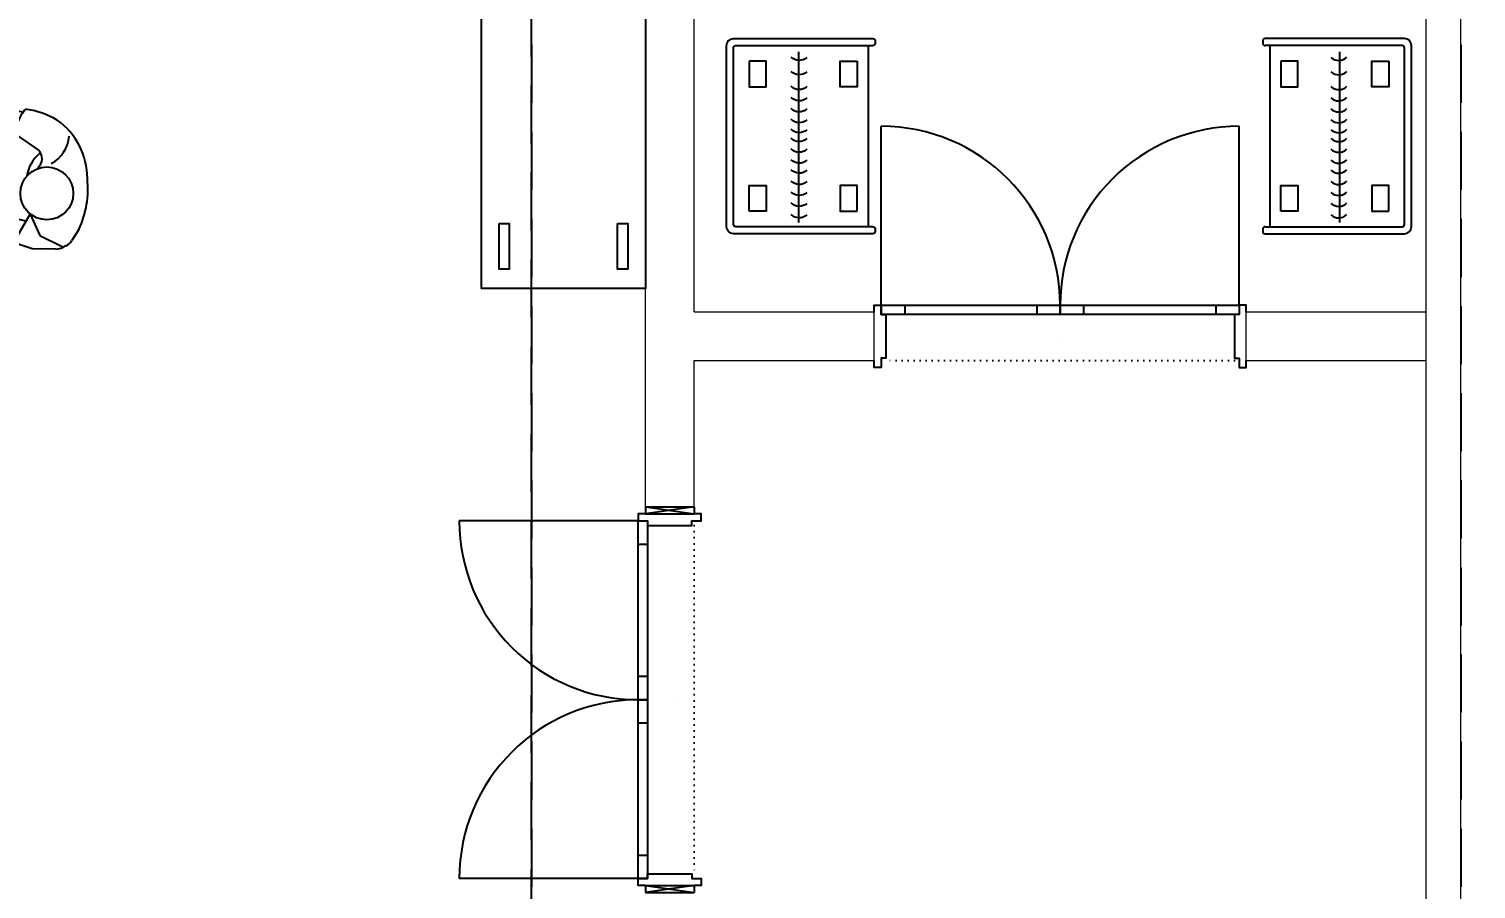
# Model space of a CAD drawing. Extents: x -5598 to 26293, y -3808 to 13850.
# Drawn here: x -826 to -204, y 10922 to 11292 of the extents above; entities that cross this region are included whole.
import ezdxf

# ---------------------------------------------------------------- set-up
doc = ezdxf.new("R2010")
doc.units = 0
doc.header["$LTSCALE"] = 100
doc.header["$MEASUREMENT"] = 0
doc.linetypes.add('( Hidden )', pattern=[0.375, 0.25, -0.125])
doc.linetypes.add('DOT', pattern=[0.25, 0, -0.25])
for name, color, linetype in [('IZ', 7, 'Continuous'), ('KA-PEN-8 @ 1', 5, 'Continuous'), ('KOLON', 7, 'Continuous'), ('KOR KASA', 1, 'Continuous'), ('OLCU DIS', 7, 'Continuous'), ('TEFRIS', 7, 'Continuous')]:
    doc.layers.add(name, color=color, linetype=linetype)
doc.layers.add('Y-DUVAR ALCIPAN', color=94, linetype='Continuous', lineweight=20)
doc.layers.add('Y-DUVAR GAZBETON', color=161, linetype='Continuous', lineweight=20)
doc.styles.add('OLC-50', font='romans.shx', dxfattribs={"width": 0.5, "height": 0.15})
doc.styles.add('olcu', font='romans.shx', dxfattribs={"width": 0.5})
doc.dimstyles.new('1-200', dxfattribs={"dimtxt": 40, "dimasz": 2, "dimexe": 0, "dimexo": 0, "dimgap": 10, "dimtad": 1, "dimdec": 4, "dimrnd": 0.1, "dimzin": 9, "dimdsep": 46, "dimtxsty": 'olcu', "dimblk1": 'SOL', "dimblk2": 'SAG', "dimsah": 1, "dimcen": 0, "dimse1": 1, "dimse2": 1, "dimclre": 13, "dimadec": 0, "dimazin": 0, "dimtfac": 1, "dimtdec": 4, "dimtix": 1, "dimtmove": 2, "dimatfit": 2, "dimldrblk": 'SOL', "dimfxl": 0, "dimtolj": 1, "dimarcsym": 0})

# ---------------------------------------------------------------- blocks, each defined once
blk = doc.blocks.new('INSAN-PL')
at = {"color": 0}
for p, q in [((38.6, 520.3), (68.6, 567.6)), ((94.4, 591), (107.4, 597.5)), ((206.3, 546.4), (110.5, 593.5)), ((137.4, 604.4), (239.7, 603)), ((239.7, 603), (304.6, 581.9)), ((311.8, 562.9), (247.8, 453.8)), ((247.8, 453.8), (206.3, 546.4)), ((309.2, 558.6), (421.3, 507.1)), ((265.5, 483.9), (385.1, 457.7)), ((515.1, 329.5), (454, 473.4)), ((483.1, 314.8), (429.5, 423.1)), ((493.4, 288.6), (483.1, 314.8)), ((513.6, 301.4), (499.7, 312.7)), ((515.1, 329.5), (524.5, 310)), ((2.4, 297), (2.4, 297)), ((496.5, 311), (498.6, 292.5)), ((498.4, 291.5), (497, 288.5)), ((521, 278.3), (514.2, 300.5)), ((524.7, 270.6), (521, 278.3)), ((524.9, 308.8), (530, 271.9)), ((528.2, 269.7), (526.6, 269.5)), ((305.2, 114.4), (211.9, 178.8)), ((387.2, 54.6), (311.2, 84)), ((520.3, 68.5), (422, 51.2)), ((539.6, 93.1), (523.2, 70.2)), ((537.2, 70.6), (543.7, 88)), ((556.1, 75.8), (539.8, 68.2)), ((543.7, 89.1), (543.1, 92.4)), ((550.7, 48.2), (564.6, 64.8)), ((568.8, 96.4), (556.9, 76.5)), ((565.2, 65.9), (579.2, 100.4)), ((574.3, 102.9), (568.8, 96.4)), ((578, 103), (576.4, 103.5)), ((279.1, 15.3), (366.2, 0.9)), ((394.9, 2.5), (548.8, 47))]:
    blk.add_line(p, q, dxfattribs=at)
blk.add_circle((176.8, 365), 113.8, dxfattribs=at)
for centre, radius, start, end in [((123.5, 532.9), 65, 116.57371, 147.6796), ((136.5, 539.4), 65, 89.22549, 116.57371), ((300.6, 569.5), 13, 329.63032, 71.98948), ((414.9, 345.4), 414.9, 155.07182, 186.14603), ((394.2, 448), 65, 22.98301, 65.30698), ((371.2, 394.2), 65, 26.35847, 77.63119), ((498.5, 311.2), 1.95, 50.96096, 186.45673), ((312.2, 301.4), 309.8, 180.06991, 234.43481), ((248.4, 214.9), 51.3, 129.86325, 224.75345), ((104.1, 316), 161, 310.15356, 351.05925), ((495.2, 289.3), 1.95, 201.44007, 334.1201), ((496.7, 292.3), 1.95, 334.1201, 6.45673), ((512.4, 299.9), 1.95, 16.86546, 50.96096), ((521, 308.3), 3.9, 7.89479, 25.95236), ((526.4, 271.5), 1.95, 205.95236, 274.14348), ((528.1, 271.6), 1.95, 274.14348, 7.89479), ((225.6, 108.4), 144.8, 117.48233, 176.21836), ((79.7, 150.5), 240.9, 323.90787, 347.64083), ((302.3, 101.7), 13, 347.64083, 77.04289), ((520, 72.4), 3.9, 273.88751, 324.51229), ((539, 70), 1.95, 159.49563, 294.9914), ((541.2, 92), 1.95, 11.83226, 144.51229), ((541.8, 88.7), 1.95, 339.49563, 11.83226), ((555.2, 77.5), 1.95, 294.9914, 329.0869), ((561.6, 67.3), 3.9, 320, 338.05757), ((575.8, 101.7), 1.95, 71.80888, 140), ((577.4, 101.2), 1.95, 338.05757, 71.80888), ((316.2, 363.4), 364.1, 239.60055, 261.41717), ((263.8, 16.2), 13, 261.41717, 323.90787), ((376.8, 65), 65, 260.5912, 286.1066), ((410.7, 115.2), 65, 248.84102, 280.00885), ((547.7, 50.7), 3.9, 286.1066, 320)]:
    blk.add_arc(centre, radius, start, end, dxfattribs=at)
blk = doc.blocks.new('CAMASIRHANE-SILINDIR-UTU')
at = {"color": 0, "xscale": 0.1, "yscale": 0.1, "zscale": 0.1, "rotation": 180}
blk.add_blockref('INSAN-PL', (47.65, -260.7), dxfattribs=at)
blk = doc.blocks.new('CAMASIRHANE-KIRLI KONTEYNER')
at = {"color": 0}
for p, q in [((-3, 41), (-3, 40)), ((58, 42), (-2, 42)), ((57, 39), (-2, 39)), ((0, 39), (0, -39)), ((58, -38), (58, 38)), ((61, -39), (61, 39)), ((-3, -40), (-3, -41)), ((-2, -39), (57, -39)), ((-2, -42), (58, -42))]:
    blk.add_line(p, q, dxfattribs=at)
for points in [[(4.74, 32.26), (4.74, 21.21), (12.11, 21.21), (12.11, 32.26)], [(51.26, 32.26), (51.26, 21.21), (43.89, 21.21), (43.89, 32.26)], [(4.74, -32.26), (4.74, -21.21), (12.11, -21.21), (12.11, -32.26)], [(51.26, -32.26), (51.26, -21.21), (43.89, -21.21), (43.89, -32.26)]]:
    blk.add_lwpolyline(points, close=True, dxfattribs=at)
at = {"color": 0, "flags": 128}
blk.add_lwpolyline([(29.97, 36.36), (29.97, -37.19)], dxfattribs=at)
at = {"color": 0}
for centre, radius, start, end in [((-2, 41), 1, 90, 180), ((-2, 40), 1, 180, 270), ((57, 38), 1, 0, 90), ((58, 39), 3, 0, 90), ((29.69, 37.54), 4.96, 227.69805, 315.14892), ((29.69, 31.36), 4.96, 227.69805, 315.14892), ((29.69, 24.97), 4.96, 227.69805, 315.14892), ((29.69, 20.15), 4.96, 227.69805, 315.14892), ((29.69, 15.35), 4.96, 227.69805, 315.14892), ((29.69, 10.74), 4.96, 227.69805, 315.14892), ((29.69, 6.44), 4.96, 227.69805, 315.14892), ((29.69, 2.59), 4.96, 227.69805, 315.14892), ((29.69, -2.01), 4.96, 227.69805, 315.14892), ((29.69, -6.7), 4.96, 227.69805, 315.14892), ((29.69, -11), 4.96, 227.69805, 315.14892), ((29.69, -15.88), 4.96, 227.69805, 315.14892), ((29.69, -20.58), 4.96, 227.69805, 315.14892), ((29.69, -25.27), 4.96, 227.69805, 315.14892), ((29.69, -30.25), 4.96, 227.69805, 315.14892), ((-2, -40), 1, 90, 180), ((-2, -41), 1, 180, 270), ((57, -38), 1, 270, 0), ((58, -39), 3, 270, 0)]:
    blk.add_arc(centre, radius, start, end, dxfattribs=at)
blk = doc.blocks.new('*U264')
at = {"color": 0, "linetype": 'DOT', "ltscale": 0.1}
blk.add_line((-155, 15), (-5, 15), dxfattribs=at)
at = {"color": 0}
for p, q in [((-80, 7.5), (-80, 7.5)), ((-147, -9.08), (-147, -5.08)), ((-90.1, -9.08), (-90.1, -5.08)), ((-70, -9.08), (-70, -5.08)), ((-13.1, -9.08), (-13.1, -5.08)), ((-157, -9.08), (-157, -86.08)), ((-3, -9.08), (-3, -86.08))]:
    blk.add_line(p, q, dxfattribs=at)
for points in [[(-160, -6.08), (-160, -9.08), (-157, -9.08), (-157, -5.08), (-155, -5.08), (-155, 14), (-157, 14), (-157, 18), (-160, 18), (-160, 15)], [(0, -6.08), (0, -9.08), (-3, -9.08), (-3, -5.08), (-5, -5.08), (-5, 14), (-3, 14), (-3, 18), (0, 18), (0, 15)]]:
    blk.add_lwpolyline(points, dxfattribs=at)
for points in [[(-157, -9.08), (-157, -5.08), (-80, -5.08), (-80, -9.08)], [(-80, -9.08), (-80, -5.08), (-3, -5.08), (-3, -9.08)]]:
    blk.add_lwpolyline(points, close=True, dxfattribs=at)
for centre, start, end in [((-157, -9.08), 270, 0), ((-3, -9.08), 180, 270)]:
    blk.add_arc(centre, 77, start, end, dxfattribs=at)
at = {"style": 'OLC-50', "width": 0.5, "flags": 1}
for tag, p in [('K-NO', (-202.76, -83.82)), ('K-KANRENK', (-22.31, -88.79)), ('K-BLOK', (-203.43, -120.56)), ('K-KASRENK', (-21.25, -126.74)), ('K-KAT', (-204.31, -156.03)), ('K-TAMACILMA', (-22.77, -165.71)), ('K-MAHALKOD', (-203.25, -193.98)), ('K-FOTOSEL', (-21.83, -201.71)), ('K-MAHALAD', (-204.78, -232.95)), ('K-HERMETIK', (-19.92, -236.3)), ('K-ACILISYON', (-203.83, -268.95)), ('K-HIDROLIK', (-22.21, -270.16)), ('K-YANGIN', (-201.93, -303.54)), ('K-KART', (-20.38, -303.83)), ('K-KANATTIP', (-204.21, -337.41)), ('K-BAND', (-21.83, -345.67)), ('K-KANATMALZ', (-202.39, -371.07)), ('K-MENFEZ', (-19.92, -380.26)), ('K-KASAMALZ', (-201.37, -410.06)), ('K-PBAR', (-22.21, -414.12)), ('K-KASATIP', (-202.05, -446.79)), ('K-ELEKTRIKLI', (-20.38, -447.79)), ('K-DUVAR', (-202.05, -485.23)), ('K-TIP', (-20.38, -486.44)), ('K-REZ1', (-20.38, -524.33)), ('K-REZ2', (-20.38, -560.76)), ('K-REZ3', (-20.38, -600.74))]:
    blk.add_attdef(tag, p, '', height=30, dxfattribs=at)
blk = doc.blocks.new('TASIYICI SISTEM (1.BODRUM KAT)')
at = {"layer": 'IZ', "color": 8, "linetype": '( Hidden )'}
for points in [[(-6490, -2330), (-8550, -2330), (-8550, -60), (-6490, -60)], [(-5890, -10120), (-6490, -10120), (-6490, -4715), (-6490, -60), (-6090, -60), (-6090, -5485), (-6220, -5485), (-6220, -6445), (-6090, -6445), (-6090, -7605), (-5990, -7605), (-5990, -7750), (-5890, -7750)]]:
    blk.add_lwpolyline(points, close=True, dxfattribs=at)
blk = doc.blocks.new('*U265')
at = {"color": 0, "linetype": 'DOT', "ltscale": 0.1}
blk.add_line((-155, 15), (-5, 15), dxfattribs=at)
at = {"color": 0}
for p, q in [((-80, 7.5), (-80, 7.5)), ((-147, -8.89), (-147, -4.89)), ((-90.1, -8.89), (-90.1, -4.89)), ((-70, -8.89), (-70, -4.89)), ((-13.1, -8.89), (-13.1, -4.89)), ((-157, -8.89), (-157, -85.89)), ((-3, -8.89), (-3, -85.89))]:
    blk.add_line(p, q, dxfattribs=at)
for points in [[(-160, -5.89), (-160, -8.89), (-157, -8.89), (-157, -4.89), (-155, -4.89), (-155, 14), (-157, 14), (-157, 18), (-160, 18), (-160, 15)], [(0, -5.89), (0, -8.89), (-3, -8.89), (-3, -4.89), (-5, -4.89), (-5, 14), (-3, 14), (-3, 18), (0, 18), (0, 15)]]:
    blk.add_lwpolyline(points, dxfattribs=at)
for points in [[(-157, -8.89), (-157, -4.89), (-80, -4.89), (-80, -8.89)], [(-80, -8.89), (-80, -4.89), (-3, -4.89), (-3, -8.89)]]:
    blk.add_lwpolyline(points, close=True, dxfattribs=at)
for centre, start, end in [((-157, -8.89), 270, 0), ((-3, -8.89), 180, 270)]:
    blk.add_arc(centre, 77, start, end, dxfattribs=at)
at = {"style": 'OLC-50', "width": 0.5, "flags": 1}
for tag, p in [('K-NO', (-202.76, -83.82)), ('K-KANRENK', (-22.31, -88.79)), ('K-BLOK', (-203.43, -120.56)), ('K-KASRENK', (-21.25, -126.74)), ('K-KAT', (-204.31, -156.03)), ('K-TAMACILMA', (-22.77, -165.71)), ('K-MAHALKOD', (-203.25, -193.98)), ('K-FOTOSEL', (-21.83, -201.71)), ('K-MAHALAD', (-204.78, -232.95)), ('K-HERMETIK', (-19.92, -236.3)), ('K-ACILISYON', (-203.83, -268.95)), ('K-HIDROLIK', (-22.21, -270.16)), ('K-YANGIN', (-201.93, -303.54)), ('K-KART', (-20.38, -303.83)), ('K-KANATTIP', (-204.21, -337.41)), ('K-BAND', (-21.83, -345.67)), ('K-KANATMALZ', (-202.39, -371.07)), ('K-MENFEZ', (-19.92, -380.26)), ('K-KASAMALZ', (-201.37, -410.06)), ('K-PBAR', (-22.21, -414.12)), ('K-KASATIP', (-202.05, -446.79)), ('K-ELEKTRIKLI', (-20.38, -447.79)), ('K-DUVAR', (-202.05, -485.23)), ('K-TIP', (-20.38, -486.44)), ('K-REZ1', (-20.38, -524.33)), ('K-REZ2', (-20.38, -560.76)), ('K-REZ3', (-20.38, -600.74))]:
    blk.add_attdef(tag, p, '', height=30, dxfattribs=at)
blk = doc.blocks.new('SOL')
at = {"color": 0}
for p, q in [((0, 30), (0, -6.96)), ((7.58, 0), (-6.97, 0))]:
    blk.add_line(p, q, dxfattribs=at)
blk.add_circle((0, 0), 3, dxfattribs=at)
blk = doc.blocks.new('SAG')
at = {"color": 0}
for p, q in [((0, -30), (0, 6.96)), ((7.58, 0), (-6.97, 0))]:
    blk.add_line(p, q, dxfattribs=at)
blk.add_circle((0, 0), 3, dxfattribs=at)
blk = doc.blocks.new('*D370')
at = {"layer": 'OLCU DIS', "color": 0, "lineweight": -2, "transparency": 16777216}
blk.add_line((-2758, 12775), (-212, 12775), dxfattribs=at)
at = {"layer": 'OLCU DIS', "color": 0, "lineweight": -2, "transparency": 16777216, "xscale": 2, "yscale": 2, "zscale": 2, "rotation": 180}
blk.add_blockref('SOL', (-2760, 12775), dxfattribs=at)
at = {"layer": 'OLCU DIS', "color": 0, "lineweight": -2, "transparency": 16777216, "xscale": 2, "yscale": 2, "zscale": 2}
blk.add_blockref('SAG', (-210, 12775), dxfattribs=at)
at = {"layer": 'OLCU DIS', "color": 0, "transparency": 16777216, "insert": (-996.78, 12805), "char_height": 40, "attachment_point": 5, "style": 'olcu'}
blk.add_mtext('\\A1;2550', dxfattribs=at)
blk = doc.blocks.new('*U612')
at = {"layer": 'KOR KASA'}
for p, q in [((0, 126), (21, 126)), ((21, 126), (21, 123)), ((0, -37), (0, -40)), ((0, -37), (21, -37)), ((21, -37), (21, -40))]:
    blk.add_line(p, q, dxfattribs=at)
for points in [[(21, 126), (0, 123)], [(0, 126), (21, 123)], [(0, 126), (0, 123)], [(0, 123), (21, 123)], [(21, -37), (0, -40)], [(0, -37), (21, -40)], [(0, -40), (21, -40)]]:
    blk.add_lwpolyline(points, dxfattribs=at)

msp = doc.modelspace()

# ---------------------------------------------------------------- linework, layer by layer
at = {"layer": 'TEFRIS', "color": 11}
for points in [[(-631.5, 11460), (-561, 11460), (-561, 11180), (-631.5, 11180)], [(-623.90229, 11208.021), (-619.57266, 11208.021), (-619.57266, 11188.42056), (-623.90229, 11188.42056)], [(-572.92734, 11208.021), (-568.59771, 11208.021), (-568.59771, 11188.42056), (-572.92734, 11188.42056)]]:
    msp.add_lwpolyline(points, close=True, dxfattribs=at)
at = {"layer": 'Y-DUVAR ALCIPAN'}
for p, q in [((-540, 11170), (-540, 11574)), ((-540, 11170), (-462.5, 11170)), ((-462.5, 11149), (-462.5, 11170)), ((-302.5, 11170), (-225, 11170)), ((-302.5, 11149), (-302.5, 11170)), ((-540, 11086), (-540, 11149)), ((-540, 11149), (-462.5, 11149)), ((-302.5, 11149), (-225, 11149)), ((-561, 11086), (-540, 11086))]:
    msp.add_line(p, q, dxfattribs=at)
msp.add_lwpolyline([(-561, 11086), (-561, 11574)], dxfattribs=at)
at = {"layer": 'Y-DUVAR GAZBETON'}
for p, q in [((-225, 10910), (-225, 11690)), ((-210, 10910.00004), (-210, 11690.00004))]:
    msp.add_line(p, q, dxfattribs=at)

# ---------------------------------------------------------------- block references
at = {"layer": 'KA-PEN-8 @ 1'}
for name, p, rotation in [('*U265', (-462.5, 11164), 180), ('*U264', (-555, 10923), 270)]:
    msp.add_blockref(name, p, dxfattribs=dict(at, rotation=rotation))
at = {"layer": 'KOLON'}
msp.add_blockref('TASIYICI SISTEM (1.BODRUM KAT)', (5880, 12320), dxfattribs=at)
at = {"layer": 'KOR KASA'}
msp.add_blockref('*U612', (-561, 10960), dxfattribs=at)
at = {"layer": 'TEFRIS', "color": 11}
for name, p in [('CAMASIRHANE-SILINDIR-UTU', (-848.55576, 11518.20045)), ('CAMASIRHANE-KIRLI KONTEYNER', (-292.29496, 11245.6596))]:
    msp.add_blockref(name, p, dxfattribs=at)
at = {"layer": 'TEFRIS', "color": 11, "xscale": -1}
msp.add_blockref('CAMASIRHANE-KIRLI KONTEYNER', (-465.09971, 11245.6596), dxfattribs=at)

# ---------------------------------------------------------------- dimensions: what is measured, and where the dimension line sits
at = {"layer": 'OLCU DIS', "color": 7}
dim = msp.add_linear_dim(base=(-210, 12775), p1=(-2760, 10060), p2=(-210, 12350), dimstyle='1-200', dxfattribs=at)
dim.commit()
dim.dimension.update_dxf_attribs({"geometry": '*D370', "text_midpoint": (-996.77721, 12805), "dimtype": 160})

doc.saveas('drawing.dxf')
